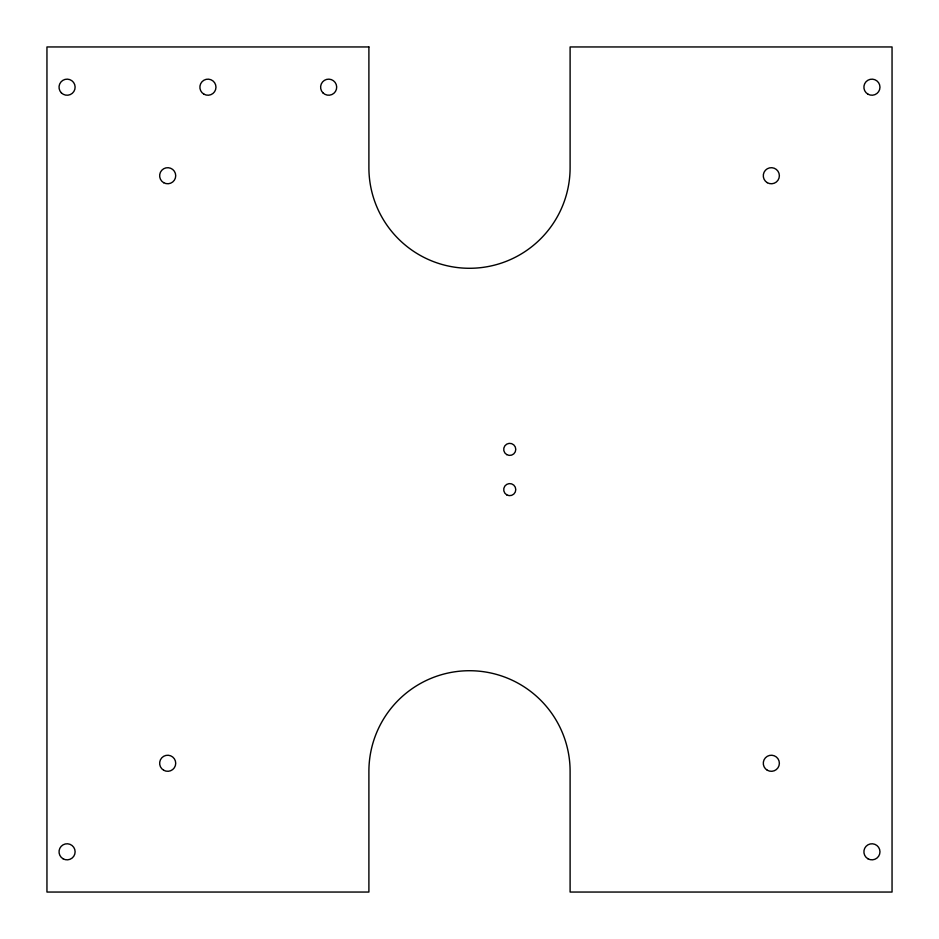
<?xml version="1.0" encoding="UTF-8"?>
<svg xmlns="http://www.w3.org/2000/svg" width="939" height="939" viewBox="0 0 939 939"><rect width="100%" height="100%" fill="white"/><g stroke="black" fill="none" stroke-linecap="round" stroke-linejoin="round"><path stroke-width="1.41" d="M368.898 46.95L46.95 46.95L46.95 892.05L368.898 892.05L368.898 771.318A100.602 100.602 0 0 1 469.5 670.716A100.602 100.602 0 0 1 570.102 771.318L570.102 892.05L892.05 892.05L892.05 46.95L570.102 46.95L570.102 167.682A100.602 100.602 0 0 1 469.5 268.284A100.602 100.602 0 0 1 368.898 167.682L368.898 46.95M61.375 92.879A8.052 8.052 0 0 0 74.85 89.275A8.052 8.052 0 0 0 64.991 79.416A8.052 8.052 0 0 0 61.375 92.879M203.892 94.158A8.052 8.052 0 0 0 215.97 87.198A8.052 8.052 0 0 0 203.892 80.226A8.052 8.052 0 0 0 203.892 94.158M322.957 92.879A8.052 8.052 0 0 0 336.42 89.275A8.052 8.052 0 0 0 326.572 79.416A8.052 8.052 0 0 0 322.957 92.879M867.906 94.158A8.052 8.052 0 0 0 879.972 87.198A8.052 8.052 0 0 0 867.906 80.226A8.052 8.052 0 0 0 867.906 94.158M767.292 182.694A8.052 8.052 0 0 0 779.37 175.722A8.052 8.052 0 0 0 767.292 168.762A8.052 8.052 0 0 0 767.292 182.694M163.656 182.694A8.052 8.052 0 0 0 175.722 175.722A8.052 8.052 0 0 0 163.656 168.762A8.052 8.052 0 0 0 163.656 182.694M63.042 858.774A8.052 8.052 0 0 0 75.12 851.802A8.052 8.052 0 0 0 63.042 844.842A8.052 8.052 0 0 0 63.042 858.774M163.656 770.238A8.052 8.052 0 0 0 175.722 763.278A8.052 8.052 0 0 0 163.656 756.306A8.052 8.052 0 0 0 163.656 770.238M506.72 454.605A6.033 6.033 0 0 0 515.781 449.382A6.033 6.033 0 0 0 506.72 444.147A6.033 6.033 0 0 0 506.72 454.605M506.72 494.853A6.033 6.033 0 0 0 515.781 489.618A6.033 6.033 0 0 0 506.72 484.395A6.033 6.033 0 0 0 506.72 494.853M767.292 770.238A8.052 8.052 0 0 0 779.37 763.278A8.052 8.052 0 0 0 767.292 756.306A8.052 8.052 0 0 0 767.292 770.238M867.906 858.774A8.052 8.052 0 0 0 879.972 851.802A8.052 8.052 0 0 0 867.906 844.842A8.052 8.052 0 0 0 867.906 858.774"/></g></svg>
